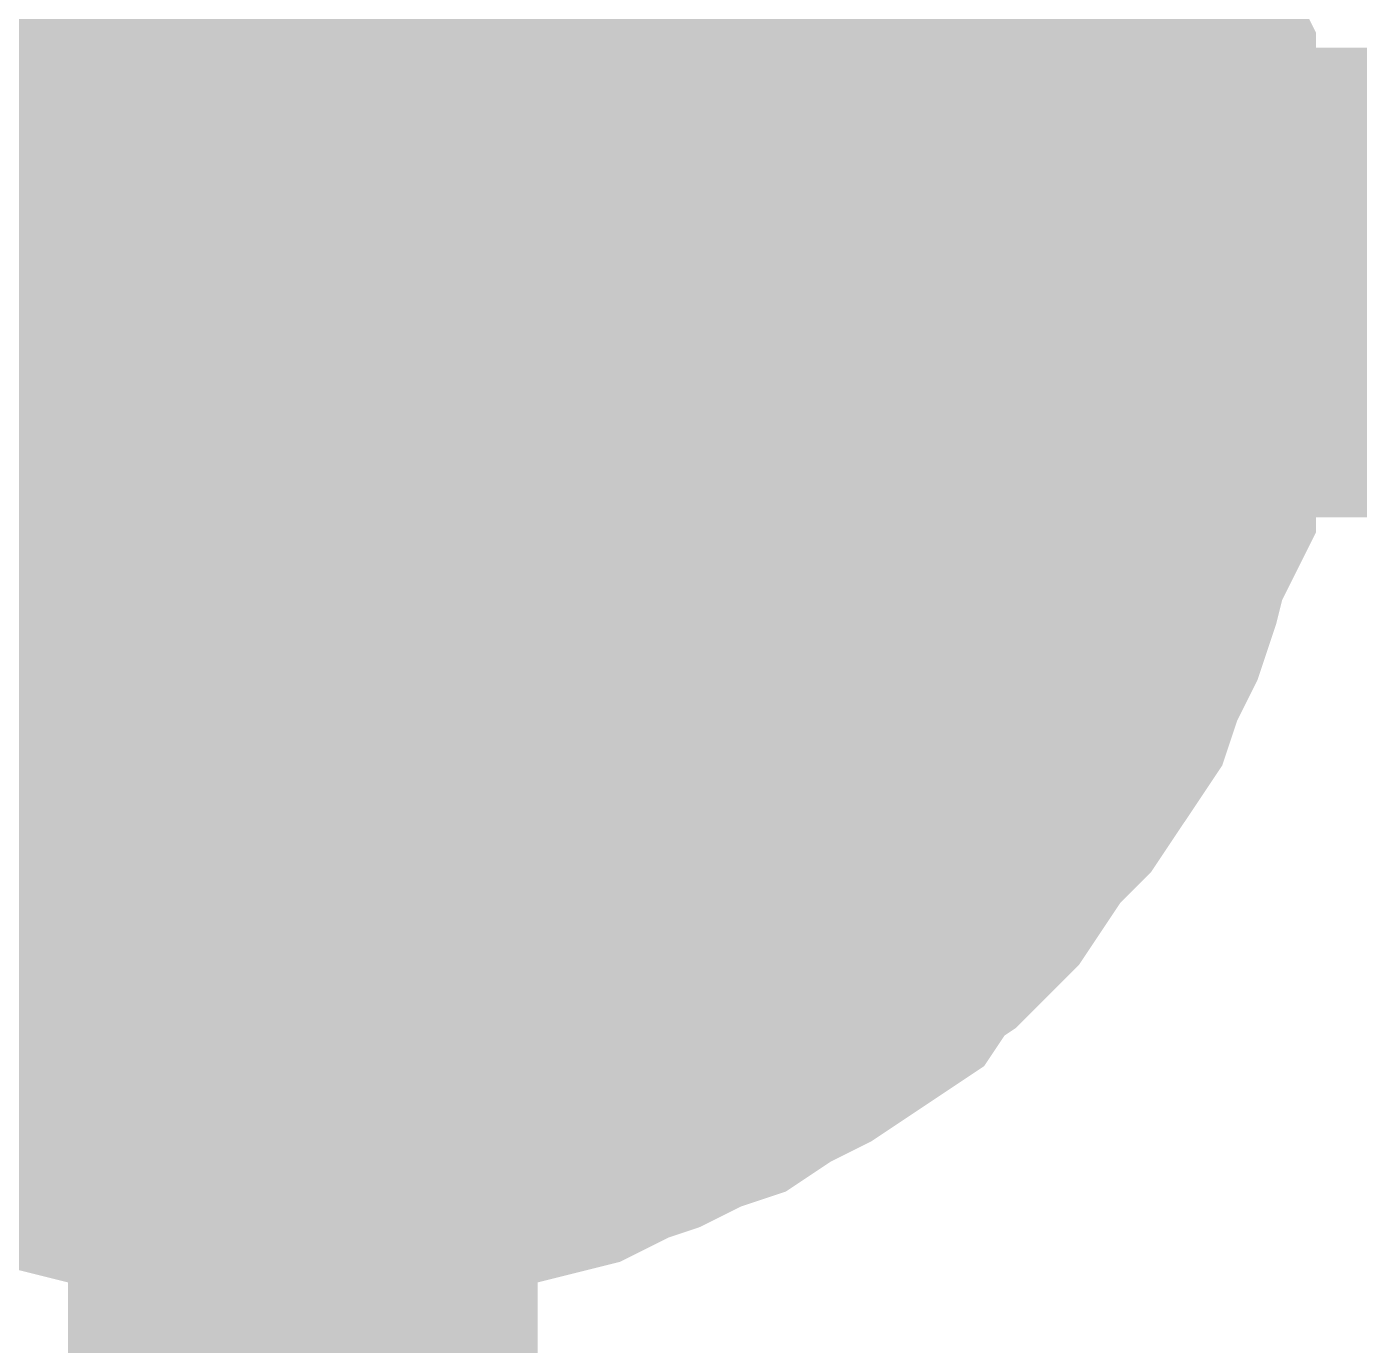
# Model space of a CAD drawing. Header units: inches. Extents: x 0 to 841, y 0 to 594.
# Drawn here: x 209.826 to 210.676, y 574.312 to 575.153 of the extents above; entities that cross this region are included whole.
import ezdxf

# ---------------------------------------------------------------- set-up
doc = ezdxf.new("R2010")
doc.units = ezdxf.units.IN
doc.layers.add('Sheet', color=255, linetype='Continuous')

msp = doc.modelspace()

# ---------------------------------------------------------------- linework, layer by layer
at = {"layer": 'Sheet'}
msp.add_lwpolyline([(209.74601, 575.00002, 0.508, 0.508, 1), (210.25401, 575.00002, 0.508, 0.508, 1)], format="xyseb", close=True, dxfattribs=at)
for points in [[(210.39372, 575.31665, 0.29972, 0.29972, 0), (210.40679, 575.29705, 0.29972, 0.29972, 0), (210.42638, 575.27745, 0.29972, 0.29972, 0), (210.43945, 575.25132, 0.29972, 0.29972, 0), (210.45252, 575.23172, 0.29972, 0.29972, 0), (210.45905, 575.21212, 0.29972, 0.29972, 0), (210.47211, 575.18599, 0.29972, 0.29972, 0), (210.47865, 575.1664, 0.29972, 0.29972, 0), (210.48518, 575.14027, 0.29972, 0.29972, 0), (210.49824, 575.11413, 0.29972, 0.29972, 0), (210.49824, 575.09454, 0.29972, 0.29972, 0), (210.50478, 575.06841, 0.29972, 0.29972, 0), (210.51131, 575.04228, 0.29972, 0.29972, 0), (210.51131, 575.01615, 0.29972, 0.29972, 0), (210.51131, 574.99001, 0.29972, 0.29972, 0)], [(210.39372, 575.31665, 0.29972, 0.29972, 0), (210.40679, 575.29705, 0.29972, 0.29972, 0), (210.42638, 575.27745, 0.29972, 0.29972, 0), (210.43945, 575.25132, 0.29972, 0.29972, 0), (210.45252, 575.23172, 0.29972, 0.29972, 0), (210.45905, 575.21212, 0.29972, 0.29972, 0), (210.47211, 575.18599, 0.29972, 0.29972, 0), (210.47865, 575.1664, 0.29972, 0.29972, 0), (210.48518, 575.14027, 0.29972, 0.29972, 0), (210.49824, 575.11413, 0.29972, 0.29972, 0), (210.49824, 575.09454, 0.29972, 0.29972, 0), (210.50478, 575.06841, 0.29972, 0.29972, 0), (210.51131, 575.04228, 0.29972, 0.29972, 0), (210.51131, 575.01615, 0.29972, 0.29972, 0), (210.51131, 574.99001, 0.29972, 0.29972, 0)], [(210.39372, 575.31665, 0.29972, 0.29972, 0), (210.40679, 575.29705, 0.29972, 0.29972, 0), (210.42638, 575.27745, 0.29972, 0.29972, 0), (210.43945, 575.25132, 0.29972, 0.29972, 0), (210.45252, 575.23172, 0.29972, 0.29972, 0), (210.45905, 575.21212, 0.29972, 0.29972, 0), (210.47211, 575.18599, 0.29972, 0.29972, 0), (210.47865, 575.1664, 0.29972, 0.29972, 0), (210.48518, 575.14027, 0.29972, 0.29972, 0), (210.49824, 575.11413, 0.29972, 0.29972, 0), (210.49824, 575.09454, 0.29972, 0.29972, 0), (210.50478, 575.06841, 0.29972, 0.29972, 0), (210.51131, 575.04228, 0.29972, 0.29972, 0), (210.51131, 575.01615, 0.29972, 0.29972, 0), (210.51131, 574.99001, 0.29972, 0.29972, 0)], [(210.39372, 575.31665, 0.29972, 0.29972, 0), (210.40679, 575.29705, 0.29972, 0.29972, 0), (210.42638, 575.27745, 0.29972, 0.29972, 0), (210.43945, 575.25132, 0.29972, 0.29972, 0), (210.45252, 575.23172, 0.29972, 0.29972, 0), (210.45905, 575.21212, 0.29972, 0.29972, 0), (210.47211, 575.18599, 0.29972, 0.29972, 0), (210.47865, 575.1664, 0.29972, 0.29972, 0), (210.48518, 575.14027, 0.29972, 0.29972, 0), (210.49824, 575.11413, 0.29972, 0.29972, 0), (210.49824, 575.09454, 0.29972, 0.29972, 0), (210.50478, 575.06841, 0.29972, 0.29972, 0), (210.51131, 575.04228, 0.29972, 0.29972, 0), (210.51131, 575.01615, 0.29972, 0.29972, 0), (210.51131, 574.99001, 0.29972, 0.29972, 0)], [(210.39372, 575.31665, 0.29972, 0.29972, 0), (210.40679, 575.29705, 0.29972, 0.29972, 0), (210.42638, 575.27745, 0.29972, 0.29972, 0), (210.43945, 575.25132, 0.29972, 0.29972, 0), (210.45252, 575.23172, 0.29972, 0.29972, 0), (210.45905, 575.21212, 0.29972, 0.29972, 0), (210.47211, 575.18599, 0.29972, 0.29972, 0), (210.47865, 575.1664, 0.29972, 0.29972, 0), (210.48518, 575.14027, 0.29972, 0.29972, 0), (210.49824, 575.11413, 0.29972, 0.29972, 0), (210.49824, 575.09454, 0.29972, 0.29972, 0), (210.50478, 575.06841, 0.29972, 0.29972, 0), (210.51131, 575.04228, 0.29972, 0.29972, 0), (210.51131, 575.01615, 0.29972, 0.29972, 0), (210.51131, 574.99001, 0.29972, 0.29972, 0)], [(210.45905, 575.21212, 0.09906, 0.09906, 0), (210.47211, 575.18599, 0.09906, 0.09906, 0), (210.47865, 575.1664, 0.09906, 0.09906, 0), (210.48518, 575.14027, 0.09906, 0.09906, 0), (210.49824, 575.11413, 0.09906, 0.09906, 0), (210.49824, 575.09454, 0.09906, 0.09906, 0), (210.50478, 575.06841, 0.09906, 0.09906, 0), (210.51131, 575.04228, 0.09906, 0.09906, 0), (210.51131, 575.01615, 0.09906, 0.09906, 0), (210.51131, 574.99001, 0.09906, 0.09906, 0)], [(210.45905, 575.21212, 0.09906, 0.09906, 0), (210.47211, 575.18599, 0.09906, 0.09906, 0), (210.47865, 575.1664, 0.09906, 0.09906, 0), (210.48518, 575.14027, 0.09906, 0.09906, 0), (210.49824, 575.11413, 0.09906, 0.09906, 0), (210.49824, 575.09454, 0.09906, 0.09906, 0), (210.50478, 575.06841, 0.09906, 0.09906, 0), (210.51131, 575.04228, 0.09906, 0.09906, 0), (210.51131, 575.01615, 0.09906, 0.09906, 0), (210.51131, 574.99001, 0.09906, 0.09906, 0)], [(210.45905, 575.21212, 0.09906, 0.09906, 0), (210.47211, 575.18599, 0.09906, 0.09906, 0), (210.47865, 575.1664, 0.09906, 0.09906, 0), (210.48518, 575.14027, 0.09906, 0.09906, 0), (210.49824, 575.11413, 0.09906, 0.09906, 0), (210.49824, 575.09454, 0.09906, 0.09906, 0), (210.50478, 575.06841, 0.09906, 0.09906, 0), (210.51131, 575.04228, 0.09906, 0.09906, 0), (210.51131, 575.01615, 0.09906, 0.09906, 0), (210.51131, 574.99001, 0.09906, 0.09906, 0)], [(210.45905, 575.21212, 0.09906, 0.09906, 0), (210.47211, 575.18599, 0.09906, 0.09906, 0), (210.47865, 575.1664, 0.09906, 0.09906, 0), (210.48518, 575.14027, 0.09906, 0.09906, 0), (210.49824, 575.11413, 0.09906, 0.09906, 0), (210.49824, 575.09454, 0.09906, 0.09906, 0), (210.50478, 575.06841, 0.09906, 0.09906, 0), (210.51131, 575.04228, 0.09906, 0.09906, 0), (210.51131, 575.01615, 0.09906, 0.09906, 0), (210.51131, 574.99001, 0.09906, 0.09906, 0)], [(210.45905, 575.21212, 0.09906, 0.09906, 0), (210.47211, 575.18599, 0.09906, 0.09906, 0), (210.47865, 575.1664, 0.09906, 0.09906, 0), (210.48518, 575.14027, 0.09906, 0.09906, 0), (210.49824, 575.11413, 0.09906, 0.09906, 0), (210.49824, 575.09454, 0.09906, 0.09906, 0), (210.50478, 575.06841, 0.09906, 0.09906, 0), (210.51131, 575.04228, 0.09906, 0.09906, 0), (210.51131, 575.01615, 0.09906, 0.09906, 0), (210.51131, 574.99001, 0.09906, 0.09906, 0)], [(237.50463, 574.99001, 0.29972, 0.29972, 0), (235.00912, 574.99001, 0.29972, 0.29972, 0), (222.50544, 574.99001, 0.29972, 0.29972, 0), (210.00176, 574.99001, 0.29972, 0.29972, 0), (197.51114, 574.99001, 0.29972, 0.29972, 0)], [(210.51131, 574.99001, 0.29972, 0.29972, 0), (210.51131, 574.96388, 0.29972, 0.29972, 0), (210.51131, 574.93775, 0.29972, 0.29972, 0), (210.50478, 574.91162, 0.29972, 0.29972, 0), (210.49824, 574.88549, 0.29972, 0.29972, 0), (210.49824, 574.86589, 0.29972, 0.29972, 0), (210.48518, 574.83976, 0.29972, 0.29972, 0), (210.47865, 574.81363, 0.29972, 0.29972, 0), (210.47211, 574.79404, 0.29972, 0.29972, 0), (210.45905, 574.7679, 0.29972, 0.29972, 0), (210.45252, 574.74831, 0.29972, 0.29972, 0), (210.43945, 574.72871, 0.29972, 0.29972, 0), (210.42638, 574.70911, 0.29972, 0.29972, 0), (210.40679, 574.68951, 0.29972, 0.29972, 0), (210.39372, 574.66992, 0.29972, 0.29972, 0), (210.38065, 574.65032, 0.29972, 0.29972, 0), (210.36106, 574.63072, 0.29972, 0.29972, 0), (210.34146, 574.61765, 0.29972, 0.29972, 0), (210.32839, 574.59806, 0.29972, 0.29972, 0), (210.30879, 574.58499, 0.29972, 0.29972, 0), (210.2892, 574.57193, 0.29972, 0.29972, 0), (210.26307, 574.55886, 0.29972, 0.29972, 0), (210.24347, 574.5458, 0.29972, 0.29972, 0), (210.22387, 574.53926, 0.29972, 0.29972, 0), (210.19774, 574.5262, 0.29972, 0.29972, 0), (210.17814, 574.51966, 0.29972, 0.29972, 0), (210.15201, 574.5066, 0.29972, 0.29972, 0), (210.12588, 574.50007, 0.29972, 0.29972, 0), (210.10628, 574.50007, 0.29972, 0.29972, 0), (210.08015, 574.49353, 0.29972, 0.29972, 0), (210.05402, 574.487, 0.29972, 0.29972, 0), (210.02789, 574.487, 0.29972, 0.29972, 0), (210.00176, 574.487, 0.29972, 0.29972, 0)], [(210.00176, 570.89405, 0.29972, 0.29972, 0), (210.00176, 574.99001, 0.29972, 0.29972, 0)], [(210.51131, 574.99001, 0.29972, 0.29972, 0), (210.51131, 574.96388, 0.29972, 0.29972, 0), (210.51131, 574.93775, 0.29972, 0.29972, 0), (210.50478, 574.91162, 0.29972, 0.29972, 0), (210.49824, 574.88549, 0.29972, 0.29972, 0), (210.49824, 574.86589, 0.29972, 0.29972, 0), (210.48518, 574.83976, 0.29972, 0.29972, 0), (210.47865, 574.81363, 0.29972, 0.29972, 0), (210.47211, 574.79404, 0.29972, 0.29972, 0), (210.45905, 574.7679, 0.29972, 0.29972, 0), (210.45252, 574.74831, 0.29972, 0.29972, 0), (210.43945, 574.72871, 0.29972, 0.29972, 0), (210.42638, 574.70911, 0.29972, 0.29972, 0), (210.40679, 574.68951, 0.29972, 0.29972, 0), (210.39372, 574.66992, 0.29972, 0.29972, 0), (210.38065, 574.65032, 0.29972, 0.29972, 0), (210.36106, 574.63072, 0.29972, 0.29972, 0), (210.34146, 574.61765, 0.29972, 0.29972, 0), (210.32839, 574.59806, 0.29972, 0.29972, 0), (210.30879, 574.58499, 0.29972, 0.29972, 0), (210.2892, 574.57193, 0.29972, 0.29972, 0), (210.26307, 574.55886, 0.29972, 0.29972, 0), (210.24347, 574.5458, 0.29972, 0.29972, 0), (210.22387, 574.53926, 0.29972, 0.29972, 0), (210.19774, 574.5262, 0.29972, 0.29972, 0), (210.17814, 574.51966, 0.29972, 0.29972, 0), (210.15201, 574.5066, 0.29972, 0.29972, 0), (210.12588, 574.50007, 0.29972, 0.29972, 0), (210.10628, 574.50007, 0.29972, 0.29972, 0), (210.08015, 574.49353, 0.29972, 0.29972, 0), (210.05402, 574.487, 0.29972, 0.29972, 0), (210.02789, 574.487, 0.29972, 0.29972, 0), (210.00176, 574.487, 0.29972, 0.29972, 0)], [(210.51131, 574.99001, 0.29972, 0.29972, 0), (210.51131, 574.96388, 0.29972, 0.29972, 0), (210.51131, 574.93775, 0.29972, 0.29972, 0), (210.50478, 574.91162, 0.29972, 0.29972, 0), (210.49824, 574.88549, 0.29972, 0.29972, 0), (210.49824, 574.86589, 0.29972, 0.29972, 0), (210.48518, 574.83976, 0.29972, 0.29972, 0), (210.47865, 574.81363, 0.29972, 0.29972, 0), (210.47211, 574.79404, 0.29972, 0.29972, 0), (210.45905, 574.7679, 0.29972, 0.29972, 0), (210.45252, 574.74831, 0.29972, 0.29972, 0), (210.43945, 574.72871, 0.29972, 0.29972, 0), (210.42638, 574.70911, 0.29972, 0.29972, 0), (210.40679, 574.68951, 0.29972, 0.29972, 0), (210.39372, 574.66992, 0.29972, 0.29972, 0), (210.38065, 574.65032, 0.29972, 0.29972, 0), (210.36106, 574.63072, 0.29972, 0.29972, 0), (210.34146, 574.61765, 0.29972, 0.29972, 0), (210.32839, 574.59806, 0.29972, 0.29972, 0), (210.30879, 574.58499, 0.29972, 0.29972, 0), (210.2892, 574.57193, 0.29972, 0.29972, 0), (210.26307, 574.55886, 0.29972, 0.29972, 0), (210.24347, 574.5458, 0.29972, 0.29972, 0), (210.22387, 574.53926, 0.29972, 0.29972, 0), (210.19774, 574.5262, 0.29972, 0.29972, 0), (210.17814, 574.51966, 0.29972, 0.29972, 0), (210.15201, 574.5066, 0.29972, 0.29972, 0), (210.12588, 574.50007, 0.29972, 0.29972, 0), (210.10628, 574.50007, 0.29972, 0.29972, 0), (210.08015, 574.49353, 0.29972, 0.29972, 0), (210.05402, 574.487, 0.29972, 0.29972, 0), (210.02789, 574.487, 0.29972, 0.29972, 0), (210.00176, 574.487, 0.29972, 0.29972, 0)], [(210.51131, 574.99001, 0.29972, 0.29972, 0), (210.51131, 574.96388, 0.29972, 0.29972, 0), (210.51131, 574.93775, 0.29972, 0.29972, 0), (210.50478, 574.91162, 0.29972, 0.29972, 0), (210.49824, 574.88549, 0.29972, 0.29972, 0), (210.49824, 574.86589, 0.29972, 0.29972, 0), (210.48518, 574.83976, 0.29972, 0.29972, 0), (210.47865, 574.81363, 0.29972, 0.29972, 0), (210.47211, 574.79404, 0.29972, 0.29972, 0), (210.45905, 574.7679, 0.29972, 0.29972, 0), (210.45252, 574.74831, 0.29972, 0.29972, 0), (210.43945, 574.72871, 0.29972, 0.29972, 0), (210.42638, 574.70911, 0.29972, 0.29972, 0), (210.40679, 574.68951, 0.29972, 0.29972, 0), (210.39372, 574.66992, 0.29972, 0.29972, 0), (210.38065, 574.65032, 0.29972, 0.29972, 0), (210.36106, 574.63072, 0.29972, 0.29972, 0), (210.34146, 574.61765, 0.29972, 0.29972, 0), (210.32839, 574.59806, 0.29972, 0.29972, 0), (210.30879, 574.58499, 0.29972, 0.29972, 0), (210.2892, 574.57193, 0.29972, 0.29972, 0), (210.26307, 574.55886, 0.29972, 0.29972, 0), (210.24347, 574.5458, 0.29972, 0.29972, 0), (210.22387, 574.53926, 0.29972, 0.29972, 0), (210.19774, 574.5262, 0.29972, 0.29972, 0), (210.17814, 574.51966, 0.29972, 0.29972, 0), (210.15201, 574.5066, 0.29972, 0.29972, 0), (210.12588, 574.50007, 0.29972, 0.29972, 0), (210.10628, 574.50007, 0.29972, 0.29972, 0), (210.08015, 574.49353, 0.29972, 0.29972, 0), (210.05402, 574.487, 0.29972, 0.29972, 0), (210.02789, 574.487, 0.29972, 0.29972, 0), (210.00176, 574.487, 0.29972, 0.29972, 0)], [(210.51131, 574.99001, 0.29972, 0.29972, 0), (210.51131, 574.96388, 0.29972, 0.29972, 0), (210.51131, 574.93775, 0.29972, 0.29972, 0), (210.50478, 574.91162, 0.29972, 0.29972, 0), (210.49824, 574.88549, 0.29972, 0.29972, 0), (210.49824, 574.86589, 0.29972, 0.29972, 0), (210.48518, 574.83976, 0.29972, 0.29972, 0), (210.47865, 574.81363, 0.29972, 0.29972, 0), (210.47211, 574.79404, 0.29972, 0.29972, 0), (210.45905, 574.7679, 0.29972, 0.29972, 0), (210.45252, 574.74831, 0.29972, 0.29972, 0), (210.43945, 574.72871, 0.29972, 0.29972, 0), (210.42638, 574.70911, 0.29972, 0.29972, 0), (210.40679, 574.68951, 0.29972, 0.29972, 0), (210.39372, 574.66992, 0.29972, 0.29972, 0), (210.38065, 574.65032, 0.29972, 0.29972, 0), (210.36106, 574.63072, 0.29972, 0.29972, 0), (210.34146, 574.61765, 0.29972, 0.29972, 0), (210.32839, 574.59806, 0.29972, 0.29972, 0), (210.30879, 574.58499, 0.29972, 0.29972, 0), (210.2892, 574.57193, 0.29972, 0.29972, 0), (210.26307, 574.55886, 0.29972, 0.29972, 0), (210.24347, 574.5458, 0.29972, 0.29972, 0), (210.22387, 574.53926, 0.29972, 0.29972, 0), (210.19774, 574.5262, 0.29972, 0.29972, 0), (210.17814, 574.51966, 0.29972, 0.29972, 0), (210.15201, 574.5066, 0.29972, 0.29972, 0), (210.12588, 574.50007, 0.29972, 0.29972, 0), (210.10628, 574.50007, 0.29972, 0.29972, 0), (210.08015, 574.49353, 0.29972, 0.29972, 0), (210.05402, 574.487, 0.29972, 0.29972, 0), (210.02789, 574.487, 0.29972, 0.29972, 0), (210.00176, 574.487, 0.29972, 0.29972, 0)], [(210.51131, 574.99001, 0.29972, 0.29972, 0), (210.51131, 574.99001, 0.29972, 0.29972, 0), (210.51131, 574.99001, 0.29972, 0.29972, 0), (210.51131, 574.99001, 0.29972, 0.29972, 0), (210.51131, 574.99001, 0.29972, 0.29972, 0), (210.51131, 574.99001, 0.29972, 0.29972, 0), (210.51131, 574.99001, 0.29972, 0.29972, 0), (210.51131, 574.99001, 0.29972, 0.29972, 0), (210.51131, 574.99001, 0.29972, 0.29972, 0), (210.51131, 574.99001, 0.29972, 0.29972, 0), (210.51131, 574.99001, 0.29972, 0.29972, 0), (210.51131, 574.99001, 0.29972, 0.29972, 0), (210.51131, 574.99001, 0.29972, 0.29972, 0), (210.51131, 574.99001, 0.29972, 0.29972, 0), (210.51131, 574.99001, 0.29972, 0.29972, 0), (210.51131, 574.99001, 0.29972, 0.29972, 0), (210.51131, 574.99001, 0.29972, 0.29972, 0), (210.51131, 574.99001, 0.29972, 0.29972, 0), (210.51131, 574.99001, 0.29972, 0.29972, 0), (210.51131, 574.99001, 0.29972, 0.29972, 0), (210.51131, 574.99001, 0.29972, 0.29972, 0), (210.51131, 574.99001, 0.29972, 0.29972, 0), (210.51131, 574.99001, 0.29972, 0.29972, 0), (210.51131, 574.99001, 0.29972, 0.29972, 0), (210.51131, 574.99001, 0.29972, 0.29972, 0), (210.51131, 574.99001, 0.29972, 0.29972, 0), (210.51131, 574.99001, 0.29972, 0.29972, 0), (210.51131, 574.99001, 0.29972, 0.29972, 0), (210.51131, 574.99001, 0.29972, 0.29972, 0), (210.51131, 574.99001, 0.29972, 0.29972, 0), (210.51131, 574.99001, 0.29972, 0.29972, 0), (210.51131, 574.99001, 0.29972, 0.29972, 0), (210.51131, 574.99001, 0.29972, 0.29972, 0)], [(210.51131, 574.99001, 0.29972, 0.29972, 0), (210.51131, 574.99001, 0.29972, 0.29972, 0)], [(210.51131, 574.99001, 0.29972, 0.29972, 0), (210.51131, 574.99001, 0.29972, 0.29972, 0), (210.51131, 574.99001, 0.29972, 0.29972, 0), (210.51131, 574.99001, 0.29972, 0.29972, 0), (210.51131, 574.99001, 0.29972, 0.29972, 0), (210.51131, 574.99001, 0.29972, 0.29972, 0), (210.51131, 574.99001, 0.29972, 0.29972, 0), (210.51131, 574.99001, 0.29972, 0.29972, 0), (210.51131, 574.99001, 0.29972, 0.29972, 0), (210.51131, 574.99001, 0.29972, 0.29972, 0), (210.51131, 574.99001, 0.29972, 0.29972, 0), (210.51131, 574.99001, 0.29972, 0.29972, 0), (210.51131, 574.99001, 0.29972, 0.29972, 0), (210.51131, 574.99001, 0.29972, 0.29972, 0), (210.51131, 574.99001, 0.29972, 0.29972, 0), (210.51131, 574.99001, 0.29972, 0.29972, 0), (210.51131, 574.99001, 0.29972, 0.29972, 0), (210.51131, 574.99001, 0.29972, 0.29972, 0), (210.51131, 574.99001, 0.29972, 0.29972, 0), (210.51131, 574.99001, 0.29972, 0.29972, 0), (210.51131, 574.99001, 0.29972, 0.29972, 0), (210.51131, 574.99001, 0.29972, 0.29972, 0), (210.51131, 574.99001, 0.29972, 0.29972, 0), (210.51131, 574.99001, 0.29972, 0.29972, 0), (210.51131, 574.99001, 0.29972, 0.29972, 0), (210.51131, 574.99001, 0.29972, 0.29972, 0), (210.51131, 574.99001, 0.29972, 0.29972, 0), (210.51131, 574.99001, 0.29972, 0.29972, 0), (210.51131, 574.99001, 0.29972, 0.29972, 0), (210.51131, 574.99001, 0.29972, 0.29972, 0), (210.51131, 574.99001, 0.29972, 0.29972, 0), (210.51131, 574.99001, 0.29972, 0.29972, 0), (210.51131, 574.99001, 0.29972, 0.29972, 0)], [(210.51131, 574.99001, 0.29972, 0.29972, 0), (210.51131, 574.99001, 0.29972, 0.29972, 0)], [(210.51131, 574.99001, 0.29972, 0.29972, 0), (210.51131, 574.99001, 0.29972, 0.29972, 0), (210.51131, 574.99001, 0.29972, 0.29972, 0), (210.51131, 574.99001, 0.29972, 0.29972, 0), (210.51131, 574.99001, 0.29972, 0.29972, 0), (210.51131, 574.99001, 0.29972, 0.29972, 0), (210.51131, 574.99001, 0.29972, 0.29972, 0), (210.51131, 574.99001, 0.29972, 0.29972, 0), (210.51131, 574.99001, 0.29972, 0.29972, 0), (210.51131, 574.99001, 0.29972, 0.29972, 0), (210.51131, 574.99001, 0.29972, 0.29972, 0), (210.51131, 574.99001, 0.29972, 0.29972, 0), (210.51131, 574.99001, 0.29972, 0.29972, 0), (210.51131, 574.99001, 0.29972, 0.29972, 0), (210.51131, 574.99001, 0.29972, 0.29972, 0), (210.51131, 574.99001, 0.29972, 0.29972, 0), (210.51131, 574.99001, 0.29972, 0.29972, 0), (210.51131, 574.99001, 0.29972, 0.29972, 0), (210.51131, 574.99001, 0.29972, 0.29972, 0), (210.51131, 574.99001, 0.29972, 0.29972, 0), (210.51131, 574.99001, 0.29972, 0.29972, 0), (210.51131, 574.99001, 0.29972, 0.29972, 0), (210.51131, 574.99001, 0.29972, 0.29972, 0), (210.51131, 574.99001, 0.29972, 0.29972, 0), (210.51131, 574.99001, 0.29972, 0.29972, 0), (210.51131, 574.99001, 0.29972, 0.29972, 0), (210.51131, 574.99001, 0.29972, 0.29972, 0), (210.51131, 574.99001, 0.29972, 0.29972, 0), (210.51131, 574.99001, 0.29972, 0.29972, 0), (210.51131, 574.99001, 0.29972, 0.29972, 0), (210.51131, 574.99001, 0.29972, 0.29972, 0), (210.51131, 574.99001, 0.29972, 0.29972, 0), (210.51131, 574.99001, 0.29972, 0.29972, 0)], [(210.51131, 574.99001, 0.29972, 0.29972, 0), (210.51131, 574.99001, 0.29972, 0.29972, 0)], [(210.51131, 574.99001, 0.29972, 0.29972, 0), (210.51131, 574.99001, 0.29972, 0.29972, 0), (210.51131, 574.99001, 0.29972, 0.29972, 0), (210.51131, 574.99001, 0.29972, 0.29972, 0), (210.51131, 574.99001, 0.29972, 0.29972, 0), (210.51131, 574.99001, 0.29972, 0.29972, 0), (210.51131, 574.99001, 0.29972, 0.29972, 0), (210.51131, 574.99001, 0.29972, 0.29972, 0), (210.51131, 574.99001, 0.29972, 0.29972, 0), (210.51131, 574.99001, 0.29972, 0.29972, 0), (210.51131, 574.99001, 0.29972, 0.29972, 0), (210.51131, 574.99001, 0.29972, 0.29972, 0), (210.51131, 574.99001, 0.29972, 0.29972, 0), (210.51131, 574.99001, 0.29972, 0.29972, 0), (210.51131, 574.99001, 0.29972, 0.29972, 0), (210.51131, 574.99001, 0.29972, 0.29972, 0), (210.51131, 574.99001, 0.29972, 0.29972, 0), (210.51131, 574.99001, 0.29972, 0.29972, 0), (210.51131, 574.99001, 0.29972, 0.29972, 0), (210.51131, 574.99001, 0.29972, 0.29972, 0), (210.51131, 574.99001, 0.29972, 0.29972, 0), (210.51131, 574.99001, 0.29972, 0.29972, 0), (210.51131, 574.99001, 0.29972, 0.29972, 0), (210.51131, 574.99001, 0.29972, 0.29972, 0), (210.51131, 574.99001, 0.29972, 0.29972, 0), (210.51131, 574.99001, 0.29972, 0.29972, 0), (210.51131, 574.99001, 0.29972, 0.29972, 0), (210.51131, 574.99001, 0.29972, 0.29972, 0), (210.51131, 574.99001, 0.29972, 0.29972, 0), (210.51131, 574.99001, 0.29972, 0.29972, 0), (210.51131, 574.99001, 0.29972, 0.29972, 0), (210.51131, 574.99001, 0.29972, 0.29972, 0), (210.51131, 574.99001, 0.29972, 0.29972, 0)], [(210.51131, 574.99001, 0.29972, 0.29972, 0), (210.51131, 574.99001, 0.29972, 0.29972, 0)], [(210.51131, 574.99001, 0.29972, 0.29972, 0), (210.51131, 574.99001, 0.29972, 0.29972, 0), (210.51131, 574.99001, 0.29972, 0.29972, 0), (210.51131, 574.99001, 0.29972, 0.29972, 0), (210.51131, 574.99001, 0.29972, 0.29972, 0), (210.51131, 574.99001, 0.29972, 0.29972, 0), (210.51131, 574.99001, 0.29972, 0.29972, 0), (210.51131, 574.99001, 0.29972, 0.29972, 0), (210.51131, 574.99001, 0.29972, 0.29972, 0), (210.51131, 574.99001, 0.29972, 0.29972, 0), (210.51131, 574.99001, 0.29972, 0.29972, 0), (210.51131, 574.99001, 0.29972, 0.29972, 0), (210.51131, 574.99001, 0.29972, 0.29972, 0), (210.51131, 574.99001, 0.29972, 0.29972, 0), (210.51131, 574.99001, 0.29972, 0.29972, 0), (210.51131, 574.99001, 0.29972, 0.29972, 0), (210.51131, 574.99001, 0.29972, 0.29972, 0), (210.51131, 574.99001, 0.29972, 0.29972, 0), (210.51131, 574.99001, 0.29972, 0.29972, 0), (210.51131, 574.99001, 0.29972, 0.29972, 0), (210.51131, 574.99001, 0.29972, 0.29972, 0), (210.51131, 574.99001, 0.29972, 0.29972, 0), (210.51131, 574.99001, 0.29972, 0.29972, 0), (210.51131, 574.99001, 0.29972, 0.29972, 0), (210.51131, 574.99001, 0.29972, 0.29972, 0), (210.51131, 574.99001, 0.29972, 0.29972, 0), (210.51131, 574.99001, 0.29972, 0.29972, 0), (210.51131, 574.99001, 0.29972, 0.29972, 0), (210.51131, 574.99001, 0.29972, 0.29972, 0), (210.51131, 574.99001, 0.29972, 0.29972, 0), (210.51131, 574.99001, 0.29972, 0.29972, 0), (210.51131, 574.99001, 0.29972, 0.29972, 0), (210.51131, 574.99001, 0.29972, 0.29972, 0)], [(210.51131, 574.99001, 0.29972, 0.29972, 0), (210.51131, 574.99001, 0.29972, 0.29972, 0)], [(210.51131, 574.99001, 0.09906, 0.09906, 0), (210.51131, 574.96388, 0.09906, 0.09906, 0), (210.51131, 574.93775, 0.09906, 0.09906, 0), (210.50478, 574.91162, 0.09906, 0.09906, 0), (210.49824, 574.88549, 0.09906, 0.09906, 0), (210.49824, 574.86589, 0.09906, 0.09906, 0), (210.48518, 574.83976, 0.09906, 0.09906, 0), (210.47865, 574.81363, 0.09906, 0.09906, 0), (210.47211, 574.79404, 0.09906, 0.09906, 0), (210.45905, 574.7679, 0.09906, 0.09906, 0), (210.45252, 574.74831, 0.09906, 0.09906, 0), (210.43945, 574.72871, 0.09906, 0.09906, 0), (210.42638, 574.70911, 0.09906, 0.09906, 0), (210.40679, 574.68951, 0.09906, 0.09906, 0), (210.39372, 574.66992, 0.09906, 0.09906, 0), (210.38065, 574.65032, 0.09906, 0.09906, 0), (210.36106, 574.63072, 0.09906, 0.09906, 0), (210.34146, 574.61765, 0.09906, 0.09906, 0), (210.32839, 574.59806, 0.09906, 0.09906, 0), (210.30879, 574.58499, 0.09906, 0.09906, 0), (210.2892, 574.57193, 0.09906, 0.09906, 0), (210.26307, 574.55886, 0.09906, 0.09906, 0), (210.24347, 574.5458, 0.09906, 0.09906, 0), (210.22387, 574.53926, 0.09906, 0.09906, 0), (210.19774, 574.5262, 0.09906, 0.09906, 0), (210.17814, 574.51966, 0.09906, 0.09906, 0), (210.15201, 574.5066, 0.09906, 0.09906, 0), (210.12588, 574.50007, 0.09906, 0.09906, 0), (210.10628, 574.50007, 0.09906, 0.09906, 0), (210.08015, 574.49353, 0.09906, 0.09906, 0), (210.05402, 574.487, 0.09906, 0.09906, 0), (210.02789, 574.487, 0.09906, 0.09906, 0), (210.00176, 574.487, 0.09906, 0.09906, 0)], [(210.51131, 574.99001, 0.09906, 0.09906, 0), (210.51131, 574.96388, 0.09906, 0.09906, 0), (210.51131, 574.93775, 0.09906, 0.09906, 0), (210.50478, 574.91162, 0.09906, 0.09906, 0), (210.49824, 574.88549, 0.09906, 0.09906, 0), (210.49824, 574.86589, 0.09906, 0.09906, 0), (210.48518, 574.83976, 0.09906, 0.09906, 0), (210.47865, 574.81363, 0.09906, 0.09906, 0), (210.47211, 574.79404, 0.09906, 0.09906, 0), (210.45905, 574.7679, 0.09906, 0.09906, 0), (210.45252, 574.74831, 0.09906, 0.09906, 0), (210.43945, 574.72871, 0.09906, 0.09906, 0), (210.42638, 574.70911, 0.09906, 0.09906, 0), (210.40679, 574.68951, 0.09906, 0.09906, 0), (210.39372, 574.66992, 0.09906, 0.09906, 0), (210.38065, 574.65032, 0.09906, 0.09906, 0), (210.36106, 574.63072, 0.09906, 0.09906, 0), (210.34146, 574.61765, 0.09906, 0.09906, 0), (210.32839, 574.59806, 0.09906, 0.09906, 0), (210.30879, 574.58499, 0.09906, 0.09906, 0), (210.2892, 574.57193, 0.09906, 0.09906, 0), (210.26307, 574.55886, 0.09906, 0.09906, 0), (210.24347, 574.5458, 0.09906, 0.09906, 0), (210.22387, 574.53926, 0.09906, 0.09906, 0), (210.19774, 574.5262, 0.09906, 0.09906, 0), (210.17814, 574.51966, 0.09906, 0.09906, 0), (210.15201, 574.5066, 0.09906, 0.09906, 0), (210.12588, 574.50007, 0.09906, 0.09906, 0), (210.10628, 574.50007, 0.09906, 0.09906, 0), (210.08015, 574.49353, 0.09906, 0.09906, 0), (210.05402, 574.487, 0.09906, 0.09906, 0), (210.02789, 574.487, 0.09906, 0.09906, 0), (210.00176, 574.487, 0.09906, 0.09906, 0)], [(210.51131, 574.99001, 0.09906, 0.09906, 0), (210.51131, 574.96388, 0.09906, 0.09906, 0), (210.51131, 574.93775, 0.09906, 0.09906, 0), (210.50478, 574.91162, 0.09906, 0.09906, 0), (210.49824, 574.88549, 0.09906, 0.09906, 0), (210.49824, 574.86589, 0.09906, 0.09906, 0), (210.48518, 574.83976, 0.09906, 0.09906, 0), (210.47865, 574.81363, 0.09906, 0.09906, 0), (210.47211, 574.79404, 0.09906, 0.09906, 0), (210.45905, 574.7679, 0.09906, 0.09906, 0), (210.45252, 574.74831, 0.09906, 0.09906, 0), (210.43945, 574.72871, 0.09906, 0.09906, 0), (210.42638, 574.70911, 0.09906, 0.09906, 0), (210.40679, 574.68951, 0.09906, 0.09906, 0), (210.39372, 574.66992, 0.09906, 0.09906, 0), (210.38065, 574.65032, 0.09906, 0.09906, 0), (210.36106, 574.63072, 0.09906, 0.09906, 0), (210.34146, 574.61765, 0.09906, 0.09906, 0), (210.32839, 574.59806, 0.09906, 0.09906, 0), (210.30879, 574.58499, 0.09906, 0.09906, 0), (210.2892, 574.57193, 0.09906, 0.09906, 0), (210.26307, 574.55886, 0.09906, 0.09906, 0), (210.24347, 574.5458, 0.09906, 0.09906, 0), (210.22387, 574.53926, 0.09906, 0.09906, 0), (210.19774, 574.5262, 0.09906, 0.09906, 0), (210.17814, 574.51966, 0.09906, 0.09906, 0), (210.15201, 574.5066, 0.09906, 0.09906, 0), (210.12588, 574.50007, 0.09906, 0.09906, 0), (210.10628, 574.50007, 0.09906, 0.09906, 0), (210.08015, 574.49353, 0.09906, 0.09906, 0), (210.05402, 574.487, 0.09906, 0.09906, 0), (210.02789, 574.487, 0.09906, 0.09906, 0), (210.00176, 574.487, 0.09906, 0.09906, 0)], [(210.51131, 574.99001, 0.09906, 0.09906, 0), (210.51131, 574.96388, 0.09906, 0.09906, 0), (210.51131, 574.93775, 0.09906, 0.09906, 0), (210.50478, 574.91162, 0.09906, 0.09906, 0), (210.49824, 574.88549, 0.09906, 0.09906, 0), (210.49824, 574.86589, 0.09906, 0.09906, 0), (210.48518, 574.83976, 0.09906, 0.09906, 0), (210.47865, 574.81363, 0.09906, 0.09906, 0), (210.47211, 574.79404, 0.09906, 0.09906, 0), (210.45905, 574.7679, 0.09906, 0.09906, 0), (210.45252, 574.74831, 0.09906, 0.09906, 0), (210.43945, 574.72871, 0.09906, 0.09906, 0), (210.42638, 574.70911, 0.09906, 0.09906, 0), (210.40679, 574.68951, 0.09906, 0.09906, 0), (210.39372, 574.66992, 0.09906, 0.09906, 0), (210.38065, 574.65032, 0.09906, 0.09906, 0), (210.36106, 574.63072, 0.09906, 0.09906, 0), (210.34146, 574.61765, 0.09906, 0.09906, 0), (210.32839, 574.59806, 0.09906, 0.09906, 0), (210.30879, 574.58499, 0.09906, 0.09906, 0), (210.2892, 574.57193, 0.09906, 0.09906, 0), (210.26307, 574.55886, 0.09906, 0.09906, 0), (210.24347, 574.5458, 0.09906, 0.09906, 0), (210.22387, 574.53926, 0.09906, 0.09906, 0), (210.19774, 574.5262, 0.09906, 0.09906, 0), (210.17814, 574.51966, 0.09906, 0.09906, 0), (210.15201, 574.5066, 0.09906, 0.09906, 0), (210.12588, 574.50007, 0.09906, 0.09906, 0), (210.10628, 574.50007, 0.09906, 0.09906, 0), (210.08015, 574.49353, 0.09906, 0.09906, 0), (210.05402, 574.487, 0.09906, 0.09906, 0), (210.02789, 574.487, 0.09906, 0.09906, 0), (210.00176, 574.487, 0.09906, 0.09906, 0)], [(210.51131, 574.99001, 0.09906, 0.09906, 0), (210.51131, 574.96388, 0.09906, 0.09906, 0), (210.51131, 574.93775, 0.09906, 0.09906, 0), (210.50478, 574.91162, 0.09906, 0.09906, 0), (210.49824, 574.88549, 0.09906, 0.09906, 0), (210.49824, 574.86589, 0.09906, 0.09906, 0), (210.48518, 574.83976, 0.09906, 0.09906, 0), (210.47865, 574.81363, 0.09906, 0.09906, 0), (210.47211, 574.79404, 0.09906, 0.09906, 0), (210.45905, 574.7679, 0.09906, 0.09906, 0), (210.45252, 574.74831, 0.09906, 0.09906, 0), (210.43945, 574.72871, 0.09906, 0.09906, 0), (210.42638, 574.70911, 0.09906, 0.09906, 0), (210.40679, 574.68951, 0.09906, 0.09906, 0), (210.39372, 574.66992, 0.09906, 0.09906, 0), (210.38065, 574.65032, 0.09906, 0.09906, 0), (210.36106, 574.63072, 0.09906, 0.09906, 0), (210.34146, 574.61765, 0.09906, 0.09906, 0), (210.32839, 574.59806, 0.09906, 0.09906, 0), (210.30879, 574.58499, 0.09906, 0.09906, 0), (210.2892, 574.57193, 0.09906, 0.09906, 0), (210.26307, 574.55886, 0.09906, 0.09906, 0), (210.24347, 574.5458, 0.09906, 0.09906, 0), (210.22387, 574.53926, 0.09906, 0.09906, 0), (210.19774, 574.5262, 0.09906, 0.09906, 0), (210.17814, 574.51966, 0.09906, 0.09906, 0), (210.15201, 574.5066, 0.09906, 0.09906, 0), (210.12588, 574.50007, 0.09906, 0.09906, 0), (210.10628, 574.50007, 0.09906, 0.09906, 0), (210.08015, 574.49353, 0.09906, 0.09906, 0), (210.05402, 574.487, 0.09906, 0.09906, 0), (210.02789, 574.487, 0.09906, 0.09906, 0), (210.00176, 574.487, 0.09906, 0.09906, 0)], [(210.51131, 574.99001, 0.09906, 0.09906, 0), (210.51131, 574.99001, 0.09906, 0.09906, 0), (210.51131, 574.99001, 0.09906, 0.09906, 0), (210.51131, 574.99001, 0.09906, 0.09906, 0), (210.51131, 574.99001, 0.09906, 0.09906, 0), (210.51131, 574.99001, 0.09906, 0.09906, 0), (210.51131, 574.99001, 0.09906, 0.09906, 0), (210.51131, 574.99001, 0.09906, 0.09906, 0), (210.51131, 574.99001, 0.09906, 0.09906, 0), (210.51131, 574.99001, 0.09906, 0.09906, 0), (210.51131, 574.99001, 0.09906, 0.09906, 0), (210.51131, 574.99001, 0.09906, 0.09906, 0), (210.51131, 574.99001, 0.09906, 0.09906, 0), (210.51131, 574.99001, 0.09906, 0.09906, 0), (210.51131, 574.99001, 0.09906, 0.09906, 0), (210.51131, 574.99001, 0.09906, 0.09906, 0), (210.51131, 574.99001, 0.09906, 0.09906, 0), (210.51131, 574.99001, 0.09906, 0.09906, 0), (210.51131, 574.99001, 0.09906, 0.09906, 0), (210.51131, 574.99001, 0.09906, 0.09906, 0), (210.51131, 574.99001, 0.09906, 0.09906, 0), (210.51131, 574.99001, 0.09906, 0.09906, 0), (210.51131, 574.99001, 0.09906, 0.09906, 0), (210.51131, 574.99001, 0.09906, 0.09906, 0), (210.51131, 574.99001, 0.09906, 0.09906, 0), (210.51131, 574.99001, 0.09906, 0.09906, 0), (210.51131, 574.99001, 0.09906, 0.09906, 0), (210.51131, 574.99001, 0.09906, 0.09906, 0), (210.51131, 574.99001, 0.09906, 0.09906, 0), (210.51131, 574.99001, 0.09906, 0.09906, 0), (210.51131, 574.99001, 0.09906, 0.09906, 0), (210.51131, 574.99001, 0.09906, 0.09906, 0), (210.51131, 574.99001, 0.09906, 0.09906, 0)], [(210.51131, 574.99001, 0.09906, 0.09906, 0), (210.51131, 574.99001, 0.09906, 0.09906, 0)], [(210.51131, 574.99001, 0.09906, 0.09906, 0), (210.51131, 574.99001, 0.09906, 0.09906, 0), (210.51131, 574.99001, 0.09906, 0.09906, 0), (210.51131, 574.99001, 0.09906, 0.09906, 0), (210.51131, 574.99001, 0.09906, 0.09906, 0), (210.51131, 574.99001, 0.09906, 0.09906, 0), (210.51131, 574.99001, 0.09906, 0.09906, 0), (210.51131, 574.99001, 0.09906, 0.09906, 0), (210.51131, 574.99001, 0.09906, 0.09906, 0), (210.51131, 574.99001, 0.09906, 0.09906, 0), (210.51131, 574.99001, 0.09906, 0.09906, 0), (210.51131, 574.99001, 0.09906, 0.09906, 0), (210.51131, 574.99001, 0.09906, 0.09906, 0), (210.51131, 574.99001, 0.09906, 0.09906, 0), (210.51131, 574.99001, 0.09906, 0.09906, 0), (210.51131, 574.99001, 0.09906, 0.09906, 0), (210.51131, 574.99001, 0.09906, 0.09906, 0), (210.51131, 574.99001, 0.09906, 0.09906, 0), (210.51131, 574.99001, 0.09906, 0.09906, 0), (210.51131, 574.99001, 0.09906, 0.09906, 0), (210.51131, 574.99001, 0.09906, 0.09906, 0), (210.51131, 574.99001, 0.09906, 0.09906, 0), (210.51131, 574.99001, 0.09906, 0.09906, 0), (210.51131, 574.99001, 0.09906, 0.09906, 0), (210.51131, 574.99001, 0.09906, 0.09906, 0), (210.51131, 574.99001, 0.09906, 0.09906, 0), (210.51131, 574.99001, 0.09906, 0.09906, 0), (210.51131, 574.99001, 0.09906, 0.09906, 0), (210.51131, 574.99001, 0.09906, 0.09906, 0), (210.51131, 574.99001, 0.09906, 0.09906, 0), (210.51131, 574.99001, 0.09906, 0.09906, 0), (210.51131, 574.99001, 0.09906, 0.09906, 0), (210.51131, 574.99001, 0.09906, 0.09906, 0)], [(210.51131, 574.99001, 0.09906, 0.09906, 0), (210.51131, 574.99001, 0.09906, 0.09906, 0)], [(210.51131, 574.99001, 0.09906, 0.09906, 0), (210.51131, 574.99001, 0.09906, 0.09906, 0), (210.51131, 574.99001, 0.09906, 0.09906, 0), (210.51131, 574.99001, 0.09906, 0.09906, 0), (210.51131, 574.99001, 0.09906, 0.09906, 0), (210.51131, 574.99001, 0.09906, 0.09906, 0), (210.51131, 574.99001, 0.09906, 0.09906, 0), (210.51131, 574.99001, 0.09906, 0.09906, 0), (210.51131, 574.99001, 0.09906, 0.09906, 0), (210.51131, 574.99001, 0.09906, 0.09906, 0), (210.51131, 574.99001, 0.09906, 0.09906, 0), (210.51131, 574.99001, 0.09906, 0.09906, 0), (210.51131, 574.99001, 0.09906, 0.09906, 0), (210.51131, 574.99001, 0.09906, 0.09906, 0), (210.51131, 574.99001, 0.09906, 0.09906, 0), (210.51131, 574.99001, 0.09906, 0.09906, 0), (210.51131, 574.99001, 0.09906, 0.09906, 0), (210.51131, 574.99001, 0.09906, 0.09906, 0), (210.51131, 574.99001, 0.09906, 0.09906, 0), (210.51131, 574.99001, 0.09906, 0.09906, 0), (210.51131, 574.99001, 0.09906, 0.09906, 0), (210.51131, 574.99001, 0.09906, 0.09906, 0), (210.51131, 574.99001, 0.09906, 0.09906, 0), (210.51131, 574.99001, 0.09906, 0.09906, 0), (210.51131, 574.99001, 0.09906, 0.09906, 0), (210.51131, 574.99001, 0.09906, 0.09906, 0), (210.51131, 574.99001, 0.09906, 0.09906, 0), (210.51131, 574.99001, 0.09906, 0.09906, 0), (210.51131, 574.99001, 0.09906, 0.09906, 0), (210.51131, 574.99001, 0.09906, 0.09906, 0), (210.51131, 574.99001, 0.09906, 0.09906, 0), (210.51131, 574.99001, 0.09906, 0.09906, 0), (210.51131, 574.99001, 0.09906, 0.09906, 0)], [(210.51131, 574.99001, 0.09906, 0.09906, 0), (210.51131, 574.99001, 0.09906, 0.09906, 0)], [(210.51131, 574.99001, 0.09906, 0.09906, 0), (210.51131, 574.99001, 0.09906, 0.09906, 0), (210.51131, 574.99001, 0.09906, 0.09906, 0), (210.51131, 574.99001, 0.09906, 0.09906, 0), (210.51131, 574.99001, 0.09906, 0.09906, 0), (210.51131, 574.99001, 0.09906, 0.09906, 0), (210.51131, 574.99001, 0.09906, 0.09906, 0), (210.51131, 574.99001, 0.09906, 0.09906, 0), (210.51131, 574.99001, 0.09906, 0.09906, 0), (210.51131, 574.99001, 0.09906, 0.09906, 0), (210.51131, 574.99001, 0.09906, 0.09906, 0), (210.51131, 574.99001, 0.09906, 0.09906, 0), (210.51131, 574.99001, 0.09906, 0.09906, 0), (210.51131, 574.99001, 0.09906, 0.09906, 0), (210.51131, 574.99001, 0.09906, 0.09906, 0), (210.51131, 574.99001, 0.09906, 0.09906, 0), (210.51131, 574.99001, 0.09906, 0.09906, 0), (210.51131, 574.99001, 0.09906, 0.09906, 0), (210.51131, 574.99001, 0.09906, 0.09906, 0), (210.51131, 574.99001, 0.09906, 0.09906, 0), (210.51131, 574.99001, 0.09906, 0.09906, 0), (210.51131, 574.99001, 0.09906, 0.09906, 0), (210.51131, 574.99001, 0.09906, 0.09906, 0), (210.51131, 574.99001, 0.09906, 0.09906, 0), (210.51131, 574.99001, 0.09906, 0.09906, 0), (210.51131, 574.99001, 0.09906, 0.09906, 0), (210.51131, 574.99001, 0.09906, 0.09906, 0), (210.51131, 574.99001, 0.09906, 0.09906, 0), (210.51131, 574.99001, 0.09906, 0.09906, 0), (210.51131, 574.99001, 0.09906, 0.09906, 0), (210.51131, 574.99001, 0.09906, 0.09906, 0), (210.51131, 574.99001, 0.09906, 0.09906, 0), (210.51131, 574.99001, 0.09906, 0.09906, 0)], [(210.51131, 574.99001, 0.09906, 0.09906, 0), (210.51131, 574.99001, 0.09906, 0.09906, 0)], [(210.51131, 574.99001, 0.09906, 0.09906, 0), (210.51131, 574.99001, 0.09906, 0.09906, 0), (210.51131, 574.99001, 0.09906, 0.09906, 0), (210.51131, 574.99001, 0.09906, 0.09906, 0), (210.51131, 574.99001, 0.09906, 0.09906, 0), (210.51131, 574.99001, 0.09906, 0.09906, 0), (210.51131, 574.99001, 0.09906, 0.09906, 0), (210.51131, 574.99001, 0.09906, 0.09906, 0), (210.51131, 574.99001, 0.09906, 0.09906, 0), (210.51131, 574.99001, 0.09906, 0.09906, 0), (210.51131, 574.99001, 0.09906, 0.09906, 0), (210.51131, 574.99001, 0.09906, 0.09906, 0), (210.51131, 574.99001, 0.09906, 0.09906, 0), (210.51131, 574.99001, 0.09906, 0.09906, 0), (210.51131, 574.99001, 0.09906, 0.09906, 0), (210.51131, 574.99001, 0.09906, 0.09906, 0), (210.51131, 574.99001, 0.09906, 0.09906, 0), (210.51131, 574.99001, 0.09906, 0.09906, 0), (210.51131, 574.99001, 0.09906, 0.09906, 0), (210.51131, 574.99001, 0.09906, 0.09906, 0), (210.51131, 574.99001, 0.09906, 0.09906, 0), (210.51131, 574.99001, 0.09906, 0.09906, 0), (210.51131, 574.99001, 0.09906, 0.09906, 0), (210.51131, 574.99001, 0.09906, 0.09906, 0), (210.51131, 574.99001, 0.09906, 0.09906, 0), (210.51131, 574.99001, 0.09906, 0.09906, 0), (210.51131, 574.99001, 0.09906, 0.09906, 0), (210.51131, 574.99001, 0.09906, 0.09906, 0), (210.51131, 574.99001, 0.09906, 0.09906, 0), (210.51131, 574.99001, 0.09906, 0.09906, 0), (210.51131, 574.99001, 0.09906, 0.09906, 0), (210.51131, 574.99001, 0.09906, 0.09906, 0), (210.51131, 574.99001, 0.09906, 0.09906, 0)], [(210.51131, 574.99001, 0.09906, 0.09906, 0), (210.51131, 574.99001, 0.09906, 0.09906, 0)], [(210.00176, 574.487, 0.29972, 0.29972, 0), (209.97562, 574.487, 0.29972, 0.29972, 0), (209.94949, 574.487, 0.29972, 0.29972, 0), (209.92336, 574.49353, 0.29972, 0.29972, 0), (209.89723, 574.50007, 0.29972, 0.29972, 0), (209.87763, 574.50007, 0.29972, 0.29972, 0), (209.8515, 574.5066, 0.29972, 0.29972, 0), (209.82537, 574.51966, 0.29972, 0.29972, 0), (209.80577, 574.5262, 0.29972, 0.29972, 0), (209.77964, 574.53926, 0.29972, 0.29972, 0), (209.76004, 574.5458, 0.29972, 0.29972, 0), (209.74045, 574.55886, 0.29972, 0.29972, 0), (209.71431, 574.57193, 0.29972, 0.29972, 0), (209.69472, 574.58499, 0.29972, 0.29972, 0), (209.67512, 574.59806, 0.29972, 0.29972, 0)], [(210.00176, 574.487, 0.29972, 0.29972, 0), (209.97562, 574.487, 0.29972, 0.29972, 0), (209.94949, 574.487, 0.29972, 0.29972, 0), (209.92336, 574.49353, 0.29972, 0.29972, 0), (209.89723, 574.50007, 0.29972, 0.29972, 0), (209.87763, 574.50007, 0.29972, 0.29972, 0), (209.8515, 574.5066, 0.29972, 0.29972, 0), (209.82537, 574.51966, 0.29972, 0.29972, 0), (209.80577, 574.5262, 0.29972, 0.29972, 0), (209.77964, 574.53926, 0.29972, 0.29972, 0), (209.76004, 574.5458, 0.29972, 0.29972, 0), (209.74045, 574.55886, 0.29972, 0.29972, 0), (209.71431, 574.57193, 0.29972, 0.29972, 0), (209.69472, 574.58499, 0.29972, 0.29972, 0), (209.67512, 574.59806, 0.29972, 0.29972, 0)], [(210.00176, 574.487, 0.29972, 0.29972, 0), (209.97562, 574.487, 0.29972, 0.29972, 0), (209.94949, 574.487, 0.29972, 0.29972, 0), (209.92336, 574.49353, 0.29972, 0.29972, 0), (209.89723, 574.50007, 0.29972, 0.29972, 0), (209.87763, 574.50007, 0.29972, 0.29972, 0), (209.8515, 574.5066, 0.29972, 0.29972, 0), (209.82537, 574.51966, 0.29972, 0.29972, 0), (209.80577, 574.5262, 0.29972, 0.29972, 0), (209.77964, 574.53926, 0.29972, 0.29972, 0), (209.76004, 574.5458, 0.29972, 0.29972, 0), (209.74045, 574.55886, 0.29972, 0.29972, 0), (209.71431, 574.57193, 0.29972, 0.29972, 0), (209.69472, 574.58499, 0.29972, 0.29972, 0), (209.67512, 574.59806, 0.29972, 0.29972, 0)], [(210.00176, 574.487, 0.29972, 0.29972, 0), (209.97562, 574.487, 0.29972, 0.29972, 0), (209.94949, 574.487, 0.29972, 0.29972, 0), (209.92336, 574.49353, 0.29972, 0.29972, 0), (209.89723, 574.50007, 0.29972, 0.29972, 0), (209.87763, 574.50007, 0.29972, 0.29972, 0), (209.8515, 574.5066, 0.29972, 0.29972, 0), (209.82537, 574.51966, 0.29972, 0.29972, 0), (209.80577, 574.5262, 0.29972, 0.29972, 0), (209.77964, 574.53926, 0.29972, 0.29972, 0), (209.76004, 574.5458, 0.29972, 0.29972, 0), (209.74045, 574.55886, 0.29972, 0.29972, 0), (209.71431, 574.57193, 0.29972, 0.29972, 0), (209.69472, 574.58499, 0.29972, 0.29972, 0), (209.67512, 574.59806, 0.29972, 0.29972, 0)], [(210.00176, 574.487, 0.29972, 0.29972, 0), (209.97562, 574.487, 0.29972, 0.29972, 0), (209.94949, 574.487, 0.29972, 0.29972, 0), (209.92336, 574.49353, 0.29972, 0.29972, 0), (209.89723, 574.50007, 0.29972, 0.29972, 0), (209.87763, 574.50007, 0.29972, 0.29972, 0), (209.8515, 574.5066, 0.29972, 0.29972, 0), (209.82537, 574.51966, 0.29972, 0.29972, 0), (209.80577, 574.5262, 0.29972, 0.29972, 0), (209.77964, 574.53926, 0.29972, 0.29972, 0), (209.76004, 574.5458, 0.29972, 0.29972, 0), (209.74045, 574.55886, 0.29972, 0.29972, 0), (209.71431, 574.57193, 0.29972, 0.29972, 0), (209.69472, 574.58499, 0.29972, 0.29972, 0), (209.67512, 574.59806, 0.29972, 0.29972, 0)], [(210.00176, 574.487, 0.09906, 0.09906, 0), (209.97562, 574.487, 0.09906, 0.09906, 0), (209.94949, 574.487, 0.09906, 0.09906, 0), (209.92336, 574.49353, 0.09906, 0.09906, 0), (209.89723, 574.50007, 0.09906, 0.09906, 0), (209.87763, 574.50007, 0.09906, 0.09906, 0), (209.8515, 574.5066, 0.09906, 0.09906, 0), (209.82537, 574.51966, 0.09906, 0.09906, 0), (209.80577, 574.5262, 0.09906, 0.09906, 0), (209.77964, 574.53926, 0.09906, 0.09906, 0), (209.76004, 574.5458, 0.09906, 0.09906, 0)], [(210.00176, 574.487, 0.09906, 0.09906, 0), (209.97562, 574.487, 0.09906, 0.09906, 0), (209.94949, 574.487, 0.09906, 0.09906, 0), (209.92336, 574.49353, 0.09906, 0.09906, 0), (209.89723, 574.50007, 0.09906, 0.09906, 0), (209.87763, 574.50007, 0.09906, 0.09906, 0), (209.8515, 574.5066, 0.09906, 0.09906, 0), (209.82537, 574.51966, 0.09906, 0.09906, 0), (209.80577, 574.5262, 0.09906, 0.09906, 0), (209.77964, 574.53926, 0.09906, 0.09906, 0), (209.76004, 574.5458, 0.09906, 0.09906, 0)], [(210.00176, 574.487, 0.09906, 0.09906, 0), (209.97562, 574.487, 0.09906, 0.09906, 0), (209.94949, 574.487, 0.09906, 0.09906, 0), (209.92336, 574.49353, 0.09906, 0.09906, 0), (209.89723, 574.50007, 0.09906, 0.09906, 0), (209.87763, 574.50007, 0.09906, 0.09906, 0), (209.8515, 574.5066, 0.09906, 0.09906, 0), (209.82537, 574.51966, 0.09906, 0.09906, 0), (209.80577, 574.5262, 0.09906, 0.09906, 0), (209.77964, 574.53926, 0.09906, 0.09906, 0), (209.76004, 574.5458, 0.09906, 0.09906, 0)], [(210.00176, 574.487, 0.09906, 0.09906, 0), (209.97562, 574.487, 0.09906, 0.09906, 0), (209.94949, 574.487, 0.09906, 0.09906, 0), (209.92336, 574.49353, 0.09906, 0.09906, 0), (209.89723, 574.50007, 0.09906, 0.09906, 0), (209.87763, 574.50007, 0.09906, 0.09906, 0), (209.8515, 574.5066, 0.09906, 0.09906, 0), (209.82537, 574.51966, 0.09906, 0.09906, 0), (209.80577, 574.5262, 0.09906, 0.09906, 0), (209.77964, 574.53926, 0.09906, 0.09906, 0), (209.76004, 574.5458, 0.09906, 0.09906, 0)], [(210.00176, 574.487, 0.09906, 0.09906, 0), (209.97562, 574.487, 0.09906, 0.09906, 0), (209.94949, 574.487, 0.09906, 0.09906, 0), (209.92336, 574.49353, 0.09906, 0.09906, 0), (209.89723, 574.50007, 0.09906, 0.09906, 0), (209.87763, 574.50007, 0.09906, 0.09906, 0), (209.8515, 574.5066, 0.09906, 0.09906, 0), (209.82537, 574.51966, 0.09906, 0.09906, 0), (209.80577, 574.5262, 0.09906, 0.09906, 0), (209.77964, 574.53926, 0.09906, 0.09906, 0), (209.76004, 574.5458, 0.09906, 0.09906, 0)]]:
    msp.add_lwpolyline(points, format="xyseb", dxfattribs=at)

doc.saveas('drawing.dxf')
